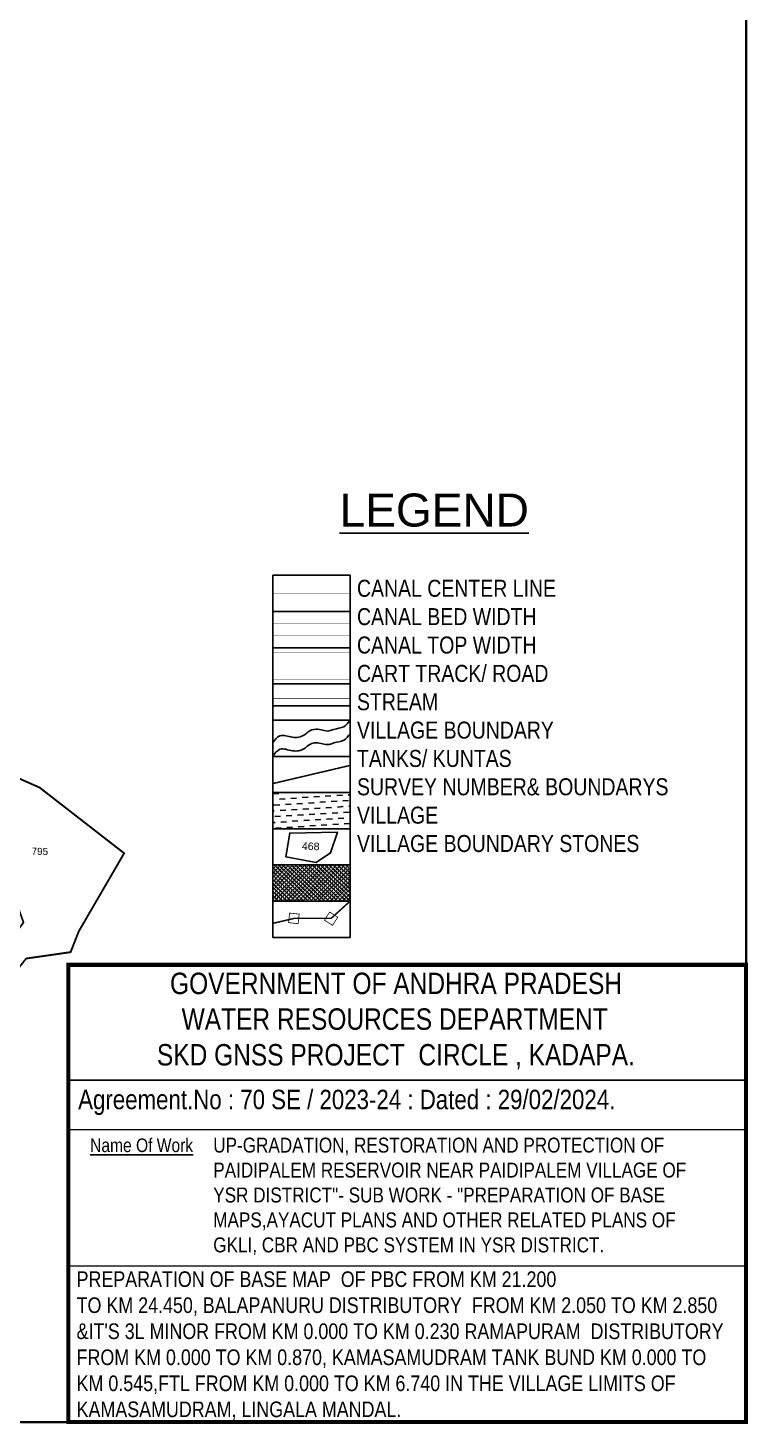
# Model space of a CAD drawing. Header units: inches. Extents: x 191080 to 197844, y 1603242 to 1613996.
# Drawn here: x 196321 to 197844, y 1603242 to 1606193 of the extents above; entities that cross this region are included whole.
import ezdxf
from ezdxf.enums import TextEntityAlignment as Align

# ---------------------------------------------------------------- set-up
doc = ezdxf.new("R2010")
doc.units = ezdxf.units.IN
doc.header["$LTSCALE"] = 15
doc.header["$MEASUREMENT"] = 0
doc.linetypes.add('ACAD_ISO02W100', pattern=[15, 12, -3])
doc.linetypes.add('HIDDEN2', pattern=[0.1875, 0.125, -0.0625])
for name, color, linetype in [('CANAL1', 7, 'Continuous'), ('FRAME 025', 7, 'Continuous'), ('PAPER SIZE', 5, 'Continuous'), ('PLOT', 7, 'Continuous'), ('PLOT NO', 7, 'Continuous'), ('ROADS', 1, 'Continuous'), ('TABLE', 7, 'Continuous'), ('tank', 4, 'Continuous'), ('text2', 7, 'Continuous'), ('TITLEBLOCK', 7, 'Continuous'), ('VILLAGE', 7, 'Continuous'), ('VILLAGE BOUNDRY', 5, 'Continuous'), ('VILLAGE STONES', 240, 'Continuous')]:
    doc.layers.add(name, color=color, linetype=linetype)
doc.styles.add('A', font='arial.ttf')
doc.styles.add('ARIALN', font='ARIALN.TTF')
doc.styles.get("Standard").update_dxf_attribs({"font": 'arial.ttf'})
doc.linetypes.add('DOTS', pattern='A,1e-06,-3,["●",Standard,S=3,R=0,X=-1.25,Y=-1.25],-3', length=6.000001)

msp = doc.modelspace()

# ---------------------------------------------------------------- hatches: boundary and pattern name
at = {"layer": 'tank'}
h = msp.add_hatch(dxfattribs=at)
h.set_pattern_fill('DASH', color=256, scale=97.204069, angle=3.5405, style=0)
h.set_pattern_definition([(3.5405362, (-421787.409, 246871.388), (11.37696672, 12.87766863), [12.15050865, -12.15050865])])
h.paths.add_polyline_path([(196838.9, 1604576.8), (197002.1, 1604576.8), (197002.1, 1604500.3), (196838.9, 1604500.3)])
at = {"layer": 'VILLAGE', "linetype": 'Continuous'}
h = msp.add_hatch(dxfattribs=at)
h.set_pattern_fill('SACNCR', color=256, scale=65.288717, angle=1.5303, style=0)
h.set_pattern_definition([(46.53031993, (-421787.409, 246871.388), (-4.442112891, 4.210942414), []), (46.53031993, (-421783.083, 246871.5037), (-4.442112891, 4.210942414), [0, -6.12081718])])
h.paths.add_polyline_path([(196838.9, 1604423.8), (197002.1, 1604423.8), (197002.1, 1604347.2), (196838.9, 1604347.2)])

# ---------------------------------------------------------------- linework, layer by layer
at = {"layer": 'CANAL1', "color": 1, "linetype": 'HIDDEN2', "ltscale": 100, "const_width": 0.8}
msp.add_lwpolyline([(196838.9, 1604997.8), (197002.1, 1604997.8)], dxfattribs=at)
at = {"layer": 'CANAL1', "color": 5, "ltscale": 100, "const_width": 0.8}
for points in [[(197002.1, 1604933.2), (196838.9, 1604933.2)], [(197002.1, 1604909.2), (196838.9, 1604909.2)]]:
    msp.add_lwpolyline(points, dxfattribs=at)
at = {"layer": 'CANAL1', "color": 1, "ltscale": 100, "const_width": 0.8}
for points in [[(197002.1, 1604872.7), (196838.9, 1604872.7)], [(197002.1, 1604816.7), (196838.9, 1604816.7)]]:
    msp.add_lwpolyline(points, dxfattribs=at)
at = {"layer": 'FRAME 025', "lineweight": -3}
for points, elevation in [([(196406.7, 1603969.4), (197840.2, 1603969.4)], -0.7), ([(196406.7, 1603864.1), (197838.1, 1603865)], 4.6), ([(196406.5, 1603577), (197839.7, 1603576.2)], 5.8)]:
    msp.add_lwpolyline(points, dxfattribs=dict(at, elevation=elevation))
at = {"layer": 'PAPER SIZE', "color": 5, "const_width": 8.53}
msp.add_lwpolyline([(197839.7, 1603246.5), (196406.5, 1603246.5), (196406.5, 1604212.8), (197839.7, 1604212.8)], close=True, dxfattribs=at)
at = {"layer": 'PLOT'}
msp.add_lwpolyline([(196250.5, 1604219.8), (196311.8, 1604302.5), (196300.3, 1604334.3), (196273.8, 1604361.3), (196100.2, 1604466.1), (196105.3, 1604485.8), (196089.1, 1604498), (196136.1, 1604579.2), (196122, 1604632.1), (196121.9, 1604632.7), (196119.6, 1604641), (196087.1, 1604652.4), (196105.3, 1604719.6), (196223.5, 1604655.6), (196263, 1604623.8), (196345.5, 1604587.5), (196524.4, 1604448.6), (196428.4, 1604283.6), (196411.1, 1604239.6), (196317, 1604226.1), (196291.3, 1604193), (196250.5, 1604219.8)], close=True, dxfattribs=at)
at = {"layer": 'PLOT NO'}
for points in [[(196838.9, 1605036), (197002.1, 1605036), (197002.1, 1604959.5), (196838.9, 1604959.5)], [(196838.9, 1604959.5), (197002.1, 1604959.5), (197002.1, 1604883), (196838.9, 1604883)], [(196838.9, 1604883), (197002.1, 1604883), (197002.1, 1604806.4), (196838.9, 1604806.4)], [(196838.9, 1604806.4), (197002.1, 1604806.4), (197002.1, 1604729.9), (196838.9, 1604729.9)], [(196838.9, 1604729.9), (197002.1, 1604729.9), (197002.1, 1604653.4), (196838.9, 1604653.4)], [(196838.9, 1604653.4), (197002.1, 1604653.4), (197002.1, 1604576.8), (196838.9, 1604576.8)], [(196838.9, 1604576.8), (197002.1, 1604576.8), (197002.1, 1604500.3), (196838.9, 1604500.3)], [(196838.9, 1604500.3), (197002.1, 1604500.3), (197002.1, 1604423.8), (196838.9, 1604423.8)], [(196838.9, 1604423.8), (197002.1, 1604423.8), (197002.1, 1604347.2), (196838.9, 1604347.2)], [(196838.9, 1604347.2), (197002.1, 1604347.2), (197002.1, 1604270.7), (196838.9, 1604270.7)]]:
    msp.add_lwpolyline(points, close=True, dxfattribs=at)
msp.add_lwpolyline([(196866.3, 1604440.8), (196874.6, 1604491.3), (196975.4, 1604493.5), (196960.8, 1604449.3), (196930.4, 1604429.1), (196866.3, 1604440.8)], dxfattribs=at)
at = {"layer": 'PLOT NO', "color": 4}
for points in [[(196838.9, 1604682.5), (196853.9, 1604697), (196880.1, 1604693.9), (196905.7, 1604698.8), (196913.3, 1604704.9), (196930.5, 1604710.8), (196944.2, 1604708.5), (196957.6, 1604707.1), (196967.7, 1604710.4), (196988.9, 1604716.1), (197002.1, 1604729.9)], [(196838.9, 1604653.9), (196853.9, 1604668.3), (196880.1, 1604665.2), (196905.7, 1604670.1), (196913.3, 1604676.2), (196930.5, 1604682.1), (196944.2, 1604679.9), (196957.6, 1604678.5), (196967.7, 1604681.7), (196988.9, 1604687.4), (197002.1, 1604701.2)]]:
    msp.add_spline(points, degree=3, dxfattribs=at)
at = {"layer": 'ROADS', "ltscale": 0.15, "const_width": 1.6}
msp.add_lwpolyline([(196838.9, 1604776.2), (197002.1, 1604776.2)], dxfattribs=at)
at = {"layer": 'ROADS', "linetype": 'DOTS', "ltscale": 0.5}
msp.add_lwpolyline([(196838.9, 1604760.2), (197002.1, 1604760.2)], dxfattribs=at)
at = {"layer": 'text2', "color": 5, "const_width": 5}
msp.add_lwpolyline([(191082.3, 1613532), (197839.7, 1613532), (197839.7, 1603246.5), (191082.3, 1603246.5)], close=True, dxfattribs=at)
at = {"layer": 'VILLAGE BOUNDRY', "linetype": 'Continuous', "const_width": 4}
msp.add_lwpolyline([(196263, 1604623.8), (196345.5, 1604587.5), (196524.4, 1604448.6), (196428.4, 1604283.6), (196411.1, 1604239.6), (196317, 1604226.1)], dxfattribs=at)
at = {"layer": 'VILLAGE BOUNDRY', "linetype": 'ACAD_ISO02W100', "ltscale": 2, "const_width": 3.2}
for points in [[(196838.9, 1604595.9), (197002.1, 1604634.2)], [(196838.9, 1604300.4), (196884.1, 1604311), (196962.1, 1604311), (197002.1, 1604347.2)]]:
    msp.add_lwpolyline(points, dxfattribs=at)
at = {"layer": 'VILLAGE STONES', "const_width": 1.63}
for points in [[(196874.3, 1604322.2), (196894.5, 1604319.9), (196892.3, 1604299.7), (196872.1, 1604302)], [(196948, 1604307.2), (196959, 1604324.3), (196976.1, 1604313.2), (196965, 1604296.2)]]:
    msp.add_lwpolyline(points, close=True, dxfattribs=at)

# ---------------------------------------------------------------- texts
at = {"layer": 'PLOT NO', "color": 7}
msp.add_text('795', height=15, rotation=358.7911, dxfattribs=at).set_placement((196328.5, 1604445.4))
at = {"layer": 'PLOT NO'}
msp.add_text('468', height=16, rotation=358.6877, dxfattribs=at).set_placement((196918.9, 1604463.4), align=Align.MIDDLE_CENTER)
at = {"layer": 'TABLE', "extrusion": (0.000201441, 0.004807, 0.999988), "style": 'A'}
msp.add_text('%%ULEGEND', height=69.72, rotation=359.9999, dxfattribs=at).set_placement((197180.2, 1605155.2, 7755.5), align=Align.MIDDLE)
at = {"layer": 'TITLEBLOCK', "extrusion": (0.000201441, 0.004807, 0.999988), "style": 'ARIALN'}
msp.add_text('%%UName Of Work', height=28.744, rotation=359.9999, dxfattribs=at).set_placement((196452.5, 1603798.4, 7749.6))
at = {"layer": 'TITLEBLOCK', "extrusion": (0.000201441, 0.004807, 0.999988), "attachment_point": 1, "text_direction": (1, -1e-06, -0.000201), "style": 'ARIALN'}
for s, insert, char_height, width in [('CANAL CENTER LINE \\PCANAL BED WIDTH {\\H1.52882x; }\\PCANAL TOP WIDTH {\\H1.35255x; }\\PCART TRACK/ ROAD{\\H1.4113x; }\\PSTREAM {\\H1.39172x; }\\PVILLAGE BOUNDARY{\\H1.39825x; }\\PTANKS/ KUNTAS{\\H1.39607x; }\\PSURVEY NUMBER& BOUNDARYS{\\H1.3968x; }\\PVILLAGE{\\H1.39655x; }\\PVILLAGE BOUNDARY STONES{\\H1.39664x; }', (197016.8, 1605026.5), 35.947, 753.665), ('\\pi51.94769;GOVERNMENT OF ANDHRA PRADESH  \\P\\pi76.56512;WATER RESOURCES DEPARTMENT      \\P\\pi24.27429;SKD GNSS PROJECT  CIRCLE , KADAPA.', (196569.4, 1604196.2, -7.6), 45.253, 1052.786), ('Agreement.No : 70 SE / 2023-24 : Dated : 29/02/2024.', (196427.1, 1603948.8, -3), 41.104, 1326.781), ('UP-GRADATION, RESTORATION AND PROTECTION OF PAIDIPALEM RESERVOIR NEAR PAIDIPALEM VILLAGE OF YSR DISTRICT"- SUB WORK - "PREPARATION OF BASE MAPS,AYACUT PLANS AND OTHER RELATED PLANS OF GKLI, CBR AND PBC SYSTEM IN YSR DISTRICT.', (196712.8, 1603847.6, -2.1), 31.6183, 1020.601), ("PREPARATION OF BASE MAP  OF {\\C1;PBC }FROM KM {\\C0;21.200} \\PTO KM {\\C0;24.450,} {\\C1;BALAPANURU DISTRIBUTORY  }FROM {\\C0;KM 2.050 }TO {\\C0;KM 2.850\\C1; &IT'S 3L MINOR \\C0;FROM KM 0.000 TO KM 0.230 \\C1;RAMAPURAM  DISTRIBUTORY \\C0;FROM KM 0.000 TO KM 0.870\\C1;, KAMASAMUDRAM TANK BUND KM 0.000 TO KM 0.545,FTL FROM KM 0.000 TO KM 6.740} IN THE VILLAGE LIMITS OF {\\C1;KAMASAMUDRAM, LINGALA }MANDAL.", (196423.8, 1603565, -10.4), 33, 1394.165)]:
    msp.add_mtext(s, dxfattribs=dict(at, insert=insert, char_height=char_height, width=width))

doc.saveas('drawing.dxf')
